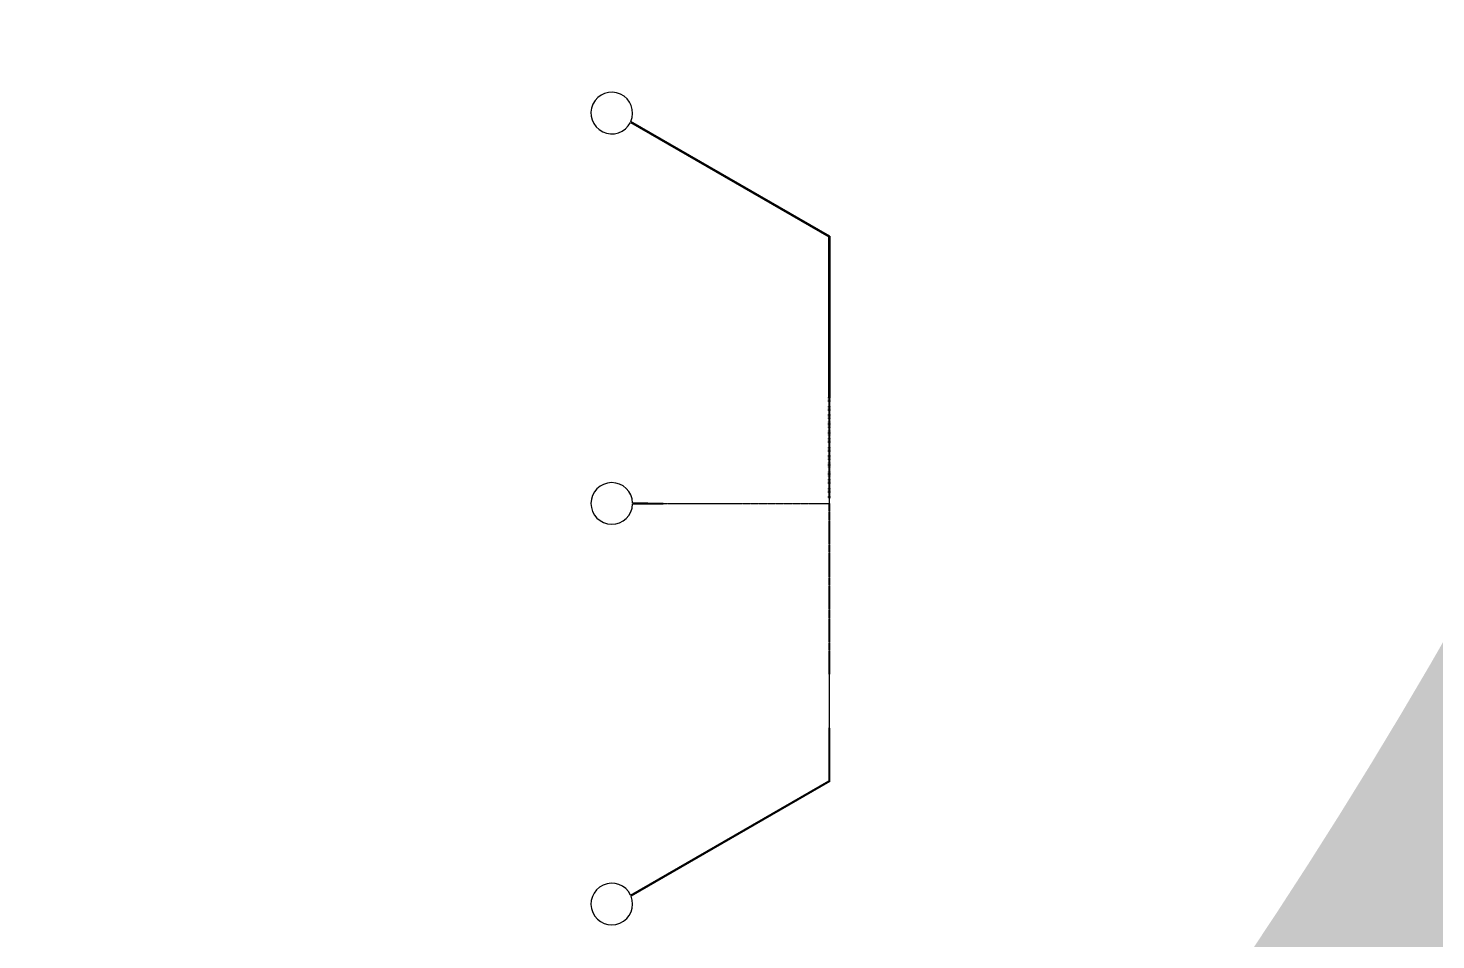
# Model space of a CAD drawing. Header units: inches. Extents: x 0 to 114300, y 0 to 114300.
# Drawn here: x 87943 to 101122, y 29040 to 37580 of the extents above; entities that cross this region are included whole.
import ezdxf

# ---------------------------------------------------------------- set-up
doc = ezdxf.new("R2010")
doc.units = ezdxf.units.IN
doc.header["$MEASUREMENT"] = 0

# ---------------------------------------------------------------- blocks, each defined once
blk = doc.blocks.new('*U2')
for points in [[(-4, -1), (-8, -1), (-8, 1), (-4, 1)], [(4, -1), (8, -1), (8, 1), (4, 1)]]:
    blk.add_lwpolyline(points, close=True)
blk = doc.blocks.new('*U3')
at = {"color": 0, "linetype": 'ByBlock', "lineweight": -2, "transparency": 16777216}
for p in [(0, 936), (0, 924), (0, 912), (0, 900), (0, 888), (0, 876), (0, 864), (0, 852), (0, 840), (0, 828), (0, 816), (0, 804), (0, 792), (0, 780), (0, 768), (0, 756), (0, 744), (0, 732), (0, 720), (0, 708), (0, 696), (0, 684), (0, 672), (0, 660), (0, 648), (0, 636), (0, 624), (0, 612), (0, 600), (0, 588), (0, 576), (0, 564), (0, 552), (0, 540), (0, 528), (0, 516), (0, 504), (0, 492), (0, 480), (0, 468), (0, 456), (0, 444), (0, 432), (0, 420), (0, 408), (0, 396), (0, 384), (0, 372), (0, 360), (0, 348), (0, 336), (0, 324), (0, 312), (0, 300), (0, 288), (0, 276), (0, 264), (0, 252), (0, 240), (0, 228), (0, 216), (0, 204), (0, 192), (0, 180), (0, 168), (0, 156), (0, 144), (0, 132), (0, 0), (0, 120), (0, 108), (0, 96), (0, 84), (0, 72), (0, 60), (0, 48), (0, 36), (0, 24), (0, 12)]:
    blk.add_blockref('*U2', p, dxfattribs=at)

msp = doc.modelspace()

# ---------------------------------------------------------------- hatches: boundary and pattern name
h = msp.add_hatch()
h.set_pattern_fill('ANSI31', color=256, scale=100)
h.set_pattern_definition([(45, (-3636.992, -6350), (-8.8388348, 8.8388348), [])])
h.paths.add_polyline_path([(114300, 0), (0, 0), (0, 114300), (114300, 114300)])
edge = h.paths.add_edge_path(flags=16)
edge.add_arc((57150, 57150), 50800, 288.3584, 529.7953, ccw=False)
edge.add_line((73150, 8935), (41150, 8935))
edge.add_arc((57150, 57150), 50800, 190.2047, 251.6416, ccw=False)
edge.add_arc((57150, 57150), 50800, 169.7953, 190.2047, ccw=False)

# ---------------------------------------------------------------- linework, layer by layer
for p, q in [((95438, 34125), (95438, 35625)), ((95448, 35631), (95448, 34125)), ((95438, 34125), (95442, 34125)), ((95442, 34125), (95442, 34122)), ((95442, 34122), (95445, 34122)), ((95445, 34122), (95445, 34125)), ((95448, 34125), (95445, 34125)), ((93888, 33129), (93602, 33133)), ((93602, 33123), (93888, 33126)), ((93888, 33129), (93891, 33129)), ((93891, 33126), (93888, 33126)), ((93891, 33129), (93891, 33126)), ((95442, 31530), (95438, 30530)), ((95442, 31533), (95445, 31533)), ((95442, 31530), (95442, 31533)), ((95445, 31533), (95445, 31530)), ((95448, 30524), (95445, 31530)), ((93583, 29459), (95438, 30530)), ((95448, 30524), (93587, 29450))]:
    msp.add_line(p, q)
for points in [[(93581, 36698), (95438, 35625)], [(95448, 35631), (93585, 36707)]]:
    msp.add_lwpolyline(points)
for points in [[(95442, 34116), (95445, 34116), (95445, 34119), (95442, 34119)], [(95442, 34110), (95445, 34110), (95445, 34113), (95442, 34113)], [(95442, 34104), (95445, 34104), (95445, 34107), (95442, 34107)], [(95442, 34098), (95445, 34098), (95445, 34101), (95442, 34101)], [(95442, 34092), (95445, 34092), (95445, 34095), (95442, 34095)], [(95442, 34086), (95445, 34086), (95445, 34089), (95442, 34089)], [(95442, 34080), (95445, 34080), (95445, 34083), (95442, 34083)], [(95442, 34074), (95445, 34074), (95445, 34077), (95442, 34077)], [(95442, 34068), (95445, 34068), (95445, 34071), (95442, 34071)], [(95442, 34062), (95445, 34062), (95445, 34065), (95442, 34065)], [(95442, 34056), (95445, 34056), (95445, 34059), (95442, 34059)], [(95442, 34050), (95445, 34050), (95445, 34053), (95442, 34053)], [(95442, 34044), (95445, 34044), (95445, 34047), (95442, 34047)], [(95442, 34038), (95445, 34038), (95445, 34041), (95442, 34041)], [(95442, 34032), (95445, 34032), (95445, 34035), (95442, 34035)], [(95442, 34026), (95445, 34026), (95445, 34029), (95442, 34029)], [(95442, 34020), (95445, 34020), (95445, 34023), (95442, 34023)], [(95442, 34014), (95445, 34014), (95445, 34017), (95442, 34017)], [(95442, 34008), (95445, 34008), (95445, 34011), (95442, 34011)], [(95442, 34002), (95445, 34002), (95445, 34005), (95442, 34005)], [(95442, 33996), (95445, 33996), (95445, 33999), (95442, 33999)], [(95442, 33990), (95445, 33990), (95445, 33993), (95442, 33993)], [(95442, 33984), (95445, 33984), (95445, 33987), (95442, 33987)], [(95442, 33978), (95445, 33978), (95445, 33981), (95442, 33981)], [(95442, 33972), (95445, 33972), (95445, 33975), (95442, 33975)], [(95442, 33966), (95445, 33966), (95445, 33969), (95442, 33969)], [(95442, 33960), (95445, 33960), (95445, 33963), (95442, 33963)], [(95442, 33954), (95445, 33954), (95445, 33957), (95442, 33957)], [(95442, 33948), (95445, 33948), (95445, 33951), (95442, 33951)], [(95442, 33942), (95445, 33942), (95445, 33945), (95442, 33945)], [(95442, 33936), (95445, 33936), (95445, 33939), (95442, 33939)], [(95442, 33930), (95445, 33930), (95445, 33933), (95442, 33933)], [(95442, 33924), (95445, 33924), (95445, 33927), (95442, 33927)], [(95442, 33918), (95445, 33918), (95445, 33921), (95442, 33921)], [(95442, 33912), (95445, 33912), (95445, 33915), (95442, 33915)], [(95442, 33906), (95445, 33906), (95445, 33909), (95442, 33909)], [(95442, 33900), (95445, 33900), (95445, 33903), (95442, 33903)], [(95442, 33894), (95445, 33894), (95445, 33897), (95442, 33897)], [(95442, 33888), (95445, 33888), (95445, 33891), (95442, 33891)], [(95442, 33882), (95445, 33882), (95445, 33885), (95442, 33885)], [(95442, 33876), (95445, 33876), (95445, 33879), (95442, 33879)], [(95442, 33870), (95445, 33870), (95445, 33873), (95442, 33873)], [(95442, 33864), (95445, 33864), (95445, 33867), (95442, 33867)], [(95442, 33858), (95445, 33858), (95445, 33861), (95442, 33861)], [(95442, 33852), (95445, 33852), (95445, 33855), (95442, 33855)], [(95442, 33846), (95445, 33846), (95445, 33849), (95442, 33849)], [(95442, 33840), (95445, 33840), (95445, 33843), (95442, 33843)], [(95442, 33834), (95445, 33834), (95445, 33837), (95442, 33837)], [(95442, 33828), (95445, 33828), (95445, 33831), (95442, 33831)], [(95442, 33822), (95445, 33822), (95445, 33825), (95442, 33825)], [(95442, 33816), (95445, 33816), (95445, 33819), (95442, 33819)], [(95442, 33810), (95445, 33810), (95445, 33813), (95442, 33813)], [(95442, 33804), (95445, 33804), (95445, 33807), (95442, 33807)], [(95442, 33798), (95445, 33798), (95445, 33801), (95442, 33801)], [(95442, 33792), (95445, 33792), (95445, 33795), (95442, 33795)], [(95442, 33786), (95445, 33786), (95445, 33789), (95442, 33789)], [(95442, 33780), (95445, 33780), (95445, 33783), (95442, 33783)], [(95442, 33774), (95445, 33774), (95445, 33777), (95442, 33777)], [(95442, 33768), (95445, 33768), (95445, 33771), (95442, 33771)], [(95442, 33762), (95445, 33762), (95445, 33765), (95442, 33765)], [(95442, 33756), (95445, 33756), (95445, 33759), (95442, 33759)], [(95442, 33750), (95445, 33750), (95445, 33753), (95442, 33753)], [(95442, 33744), (95445, 33744), (95445, 33747), (95442, 33747)], [(95442, 33738), (95445, 33738), (95445, 33741), (95442, 33741)], [(95442, 33732), (95445, 33732), (95445, 33735), (95442, 33735)], [(95442, 33726), (95445, 33726), (95445, 33729), (95442, 33729)], [(95442, 33720), (95445, 33720), (95445, 33723), (95442, 33723)], [(95442, 33714), (95445, 33714), (95445, 33717), (95442, 33717)], [(95442, 33708), (95445, 33708), (95445, 33711), (95442, 33711)], [(95442, 33702), (95445, 33702), (95445, 33705), (95442, 33705)], [(95442, 33696), (95445, 33696), (95445, 33699), (95442, 33699)], [(95442, 33690), (95445, 33690), (95445, 33693), (95442, 33693)], [(95442, 33684), (95445, 33684), (95445, 33687), (95442, 33687)], [(95442, 33678), (95445, 33678), (95445, 33681), (95442, 33681)], [(95442, 33672), (95445, 33672), (95445, 33675), (95442, 33675)], [(95442, 33666), (95445, 33666), (95445, 33669), (95442, 33669)], [(95442, 33660), (95445, 33660), (95445, 33663), (95442, 33663)], [(95442, 33654), (95445, 33654), (95445, 33657), (95442, 33657)], [(95442, 33648), (95445, 33648), (95445, 33651), (95442, 33651)], [(95442, 33642), (95445, 33642), (95445, 33645), (95442, 33645)], [(95442, 33636), (95445, 33636), (95445, 33639), (95442, 33639)], [(95442, 33630), (95445, 33630), (95445, 33633), (95442, 33633)], [(95442, 33624), (95445, 33624), (95445, 33627), (95442, 33627)], [(95442, 33618), (95445, 33618), (95445, 33621), (95442, 33621)], [(95442, 33612), (95445, 33612), (95445, 33615), (95442, 33615)], [(95442, 33606), (95445, 33606), (95445, 33609), (95442, 33609)], [(95442, 33600), (95445, 33600), (95445, 33603), (95442, 33603)], [(95442, 33594), (95445, 33594), (95445, 33597), (95442, 33597)], [(95442, 33588), (95445, 33588), (95445, 33591), (95442, 33591)], [(95442, 33582), (95445, 33582), (95445, 33585), (95442, 33585)], [(95442, 33576), (95445, 33576), (95445, 33579), (95442, 33579)], [(95442, 33570), (95445, 33570), (95445, 33573), (95442, 33573)], [(95442, 33564), (95445, 33564), (95445, 33567), (95442, 33567)], [(95442, 33558), (95445, 33558), (95445, 33561), (95442, 33561)], [(95442, 33552), (95445, 33552), (95445, 33555), (95442, 33555)], [(95442, 33546), (95445, 33546), (95445, 33549), (95442, 33549)], [(95442, 33540), (95445, 33540), (95445, 33543), (95442, 33543)], [(95442, 33534), (95445, 33534), (95445, 33537), (95442, 33537)], [(95442, 33528), (95445, 33528), (95445, 33531), (95442, 33531)], [(95442, 33522), (95445, 33522), (95445, 33525), (95442, 33525)], [(95442, 33516), (95445, 33516), (95445, 33519), (95442, 33519)], [(95442, 33510), (95445, 33510), (95445, 33513), (95442, 33513)], [(95442, 33504), (95445, 33504), (95445, 33507), (95442, 33507)], [(95442, 33498), (95445, 33498), (95445, 33501), (95442, 33501)], [(95442, 33492), (95445, 33492), (95445, 33495), (95442, 33495)], [(95442, 33486), (95445, 33486), (95445, 33489), (95442, 33489)], [(95442, 33480), (95445, 33480), (95445, 33483), (95442, 33483)], [(95442, 33474), (95445, 33474), (95445, 33477), (95442, 33477)], [(95442, 33468), (95445, 33468), (95445, 33471), (95442, 33471)], [(95442, 33462), (95445, 33462), (95445, 33465), (95442, 33465)], [(95442, 33456), (95445, 33456), (95445, 33459), (95442, 33459)], [(95442, 33450), (95445, 33450), (95445, 33453), (95442, 33453)], [(95442, 33444), (95445, 33444), (95445, 33447), (95442, 33447)], [(95442, 33438), (95445, 33438), (95445, 33441), (95442, 33441)], [(95442, 33432), (95445, 33432), (95445, 33435), (95442, 33435)], [(95442, 33426), (95445, 33426), (95445, 33429), (95442, 33429)], [(95442, 33420), (95445, 33420), (95445, 33423), (95442, 33423)], [(95442, 33414), (95445, 33414), (95445, 33417), (95442, 33417)], [(95442, 33408), (95445, 33408), (95445, 33411), (95442, 33411)], [(95442, 33402), (95445, 33402), (95445, 33405), (95442, 33405)], [(95442, 33396), (95445, 33396), (95445, 33399), (95442, 33399)], [(95442, 33390), (95445, 33390), (95445, 33393), (95442, 33393)], [(95442, 33384), (95445, 33384), (95445, 33387), (95442, 33387)], [(95442, 33378), (95445, 33378), (95445, 33381), (95442, 33381)], [(95442, 33372), (95445, 33372), (95445, 33375), (95442, 33375)], [(95442, 33366), (95445, 33366), (95445, 33369), (95442, 33369)], [(95442, 33360), (95445, 33360), (95445, 33363), (95442, 33363)], [(95442, 33354), (95445, 33354), (95445, 33357), (95442, 33357)], [(95442, 33348), (95445, 33348), (95445, 33351), (95442, 33351)], [(95442, 33342), (95445, 33342), (95445, 33345), (95442, 33345)], [(95442, 33336), (95445, 33336), (95445, 33339), (95442, 33339)], [(95442, 33330), (95445, 33330), (95445, 33333), (95442, 33333)], [(95442, 33324), (95445, 33324), (95445, 33327), (95442, 33327)], [(95442, 33318), (95445, 33318), (95445, 33321), (95442, 33321)], [(95442, 33312), (95445, 33312), (95445, 33315), (95442, 33315)], [(95442, 33306), (95445, 33306), (95445, 33309), (95442, 33309)], [(95442, 33300), (95445, 33300), (95445, 33303), (95442, 33303)], [(95442, 33294), (95445, 33294), (95445, 33297), (95442, 33297)], [(95442, 33288), (95445, 33288), (95445, 33291), (95442, 33291)], [(95442, 33282), (95445, 33282), (95445, 33285), (95442, 33285)], [(95442, 33276), (95445, 33276), (95445, 33279), (95442, 33279)], [(95442, 33270), (95445, 33270), (95445, 33273), (95442, 33273)], [(95442, 33264), (95445, 33264), (95445, 33267), (95442, 33267)], [(95442, 33258), (95445, 33258), (95445, 33261), (95442, 33261)], [(95442, 33252), (95445, 33252), (95445, 33255), (95442, 33255)], [(95442, 33246), (95445, 33246), (95445, 33249), (95442, 33249)], [(95442, 33240), (95445, 33240), (95445, 33243), (95442, 33243)], [(95442, 33234), (95445, 33234), (95445, 33237), (95442, 33237)], [(95442, 33228), (95445, 33228), (95445, 33231), (95442, 33231)], [(95442, 33222), (95445, 33222), (95445, 33225), (95442, 33225)], [(95442, 33216), (95445, 33216), (95445, 33219), (95442, 33219)], [(95442, 33210), (95445, 33210), (95445, 33213), (95442, 33213)], [(93897, 33129), (93897, 33126), (93894, 33126), (93894, 33129)], [(93903, 33129), (93903, 33126), (93900, 33126), (93900, 33129)], [(93909, 33129), (93909, 33126), (93906, 33126), (93906, 33129)], [(93915, 33129), (93915, 33126), (93912, 33126), (93912, 33129)], [(93921, 33129), (93921, 33126), (93918, 33126), (93918, 33129)], [(93927, 33129), (93927, 33126), (93924, 33126), (93924, 33129)], [(93933, 33129), (93933, 33126), (93930, 33126), (93930, 33129)], [(93939, 33129), (93939, 33126), (93936, 33126), (93936, 33129)], [(93945, 33129), (93945, 33126), (93942, 33126), (93942, 33129)], [(93951, 33129), (93951, 33126), (93948, 33126), (93948, 33129)], [(93957, 33129), (93957, 33126), (93954, 33126), (93954, 33129)], [(93963, 33129), (93963, 33126), (93960, 33126), (93960, 33129)], [(93969, 33129), (93969, 33126), (93966, 33126), (93966, 33129)], [(93975, 33129), (93975, 33126), (93972, 33126), (93972, 33129)], [(93981, 33129), (93981, 33126), (93978, 33126), (93978, 33129)], [(93987, 33129), (93987, 33126), (93984, 33126), (93984, 33129)], [(93993, 33129), (93993, 33126), (93990, 33126), (93990, 33129)], [(93999, 33129), (93999, 33126), (93996, 33126), (93996, 33129)], [(94005, 33129), (94005, 33126), (94002, 33126), (94002, 33129)], [(94011, 33129), (94011, 33126), (94008, 33126), (94008, 33129)], [(94017, 33129), (94017, 33126), (94014, 33126), (94014, 33129)], [(94023, 33129), (94023, 33126), (94020, 33126), (94020, 33129)], [(94029, 33129), (94029, 33126), (94026, 33126), (94026, 33129)], [(94035, 33129), (94035, 33126), (94032, 33126), (94032, 33129)], [(94041, 33129), (94041, 33126), (94038, 33126), (94038, 33129)], [(94047, 33129), (94047, 33126), (94044, 33126), (94044, 33129)], [(94053, 33129), (94053, 33126), (94050, 33126), (94050, 33129)], [(94059, 33129), (94059, 33126), (94056, 33126), (94056, 33129)], [(94065, 33129), (94065, 33126), (94062, 33126), (94062, 33129)], [(94071, 33129), (94071, 33126), (94068, 33126), (94068, 33129)], [(94077, 33129), (94077, 33126), (94074, 33126), (94074, 33129)], [(94083, 33129), (94083, 33126), (94080, 33126), (94080, 33129)], [(94089, 33129), (94089, 33126), (94086, 33126), (94086, 33129)], [(94095, 33129), (94095, 33126), (94092, 33126), (94092, 33129)], [(94101, 33129), (94101, 33126), (94098, 33126), (94098, 33129)], [(94107, 33129), (94107, 33126), (94104, 33126), (94104, 33129)], [(94113, 33129), (94113, 33126), (94110, 33126), (94110, 33129)], [(94119, 33129), (94119, 33126), (94116, 33126), (94116, 33129)], [(94125, 33129), (94125, 33126), (94122, 33126), (94122, 33129)], [(94131, 33129), (94131, 33126), (94128, 33126), (94128, 33129)], [(94137, 33129), (94137, 33126), (94134, 33126), (94134, 33129)], [(94143, 33129), (94143, 33126), (94140, 33126), (94140, 33129)], [(94149, 33129), (94149, 33126), (94146, 33126), (94146, 33129)], [(94155, 33129), (94155, 33126), (94152, 33126), (94152, 33129)], [(94161, 33129), (94161, 33126), (94158, 33126), (94158, 33129)], [(94167, 33129), (94167, 33126), (94164, 33126), (94164, 33129)], [(94173, 33129), (94173, 33126), (94170, 33126), (94170, 33129)], [(94179, 33129), (94179, 33126), (94176, 33126), (94176, 33129)], [(94185, 33129), (94185, 33126), (94182, 33126), (94182, 33129)], [(94191, 33129), (94191, 33126), (94188, 33126), (94188, 33129)], [(94197, 33129), (94197, 33126), (94194, 33126), (94194, 33129)], [(94203, 33129), (94203, 33126), (94200, 33126), (94200, 33129)], [(94209, 33129), (94209, 33126), (94206, 33126), (94206, 33129)], [(94215, 33129), (94215, 33126), (94212, 33126), (94212, 33129)], [(94221, 33129), (94221, 33126), (94218, 33126), (94218, 33129)], [(94227, 33129), (94227, 33126), (94224, 33126), (94224, 33129)], [(94233, 33129), (94233, 33126), (94230, 33126), (94230, 33129)], [(94239, 33129), (94239, 33126), (94236, 33126), (94236, 33129)], [(94245, 33129), (94245, 33126), (94242, 33126), (94242, 33129)], [(94251, 33129), (94251, 33126), (94248, 33126), (94248, 33129)], [(94257, 33129), (94257, 33126), (94254, 33126), (94254, 33129)], [(94263, 33129), (94263, 33126), (94260, 33126), (94260, 33129)], [(94269, 33129), (94269, 33126), (94266, 33126), (94266, 33129)], [(94275, 33129), (94275, 33126), (94272, 33126), (94272, 33129)], [(94281, 33129), (94281, 33126), (94278, 33126), (94278, 33129)], [(94287, 33129), (94287, 33126), (94284, 33126), (94284, 33129)], [(94293, 33129), (94293, 33126), (94290, 33126), (94290, 33129)], [(94299, 33129), (94299, 33126), (94296, 33126), (94296, 33129)], [(94305, 33129), (94305, 33126), (94302, 33126), (94302, 33129)], [(94311, 33129), (94311, 33126), (94308, 33126), (94308, 33129)], [(94317, 33129), (94317, 33126), (94314, 33126), (94314, 33129)], [(94323, 33129), (94323, 33126), (94320, 33126), (94320, 33129)], [(94329, 33129), (94329, 33126), (94326, 33126), (94326, 33129)], [(94335, 33129), (94335, 33126), (94332, 33126), (94332, 33129)], [(94341, 33129), (94341, 33126), (94338, 33126), (94338, 33129)], [(94347, 33129), (94347, 33126), (94344, 33126), (94344, 33129)], [(94353, 33129), (94353, 33126), (94350, 33126), (94350, 33129)], [(94359, 33129), (94359, 33126), (94356, 33126), (94356, 33129)], [(94365, 33129), (94365, 33126), (94362, 33126), (94362, 33129)], [(94371, 33129), (94371, 33126), (94368, 33126), (94368, 33129)], [(94377, 33129), (94377, 33126), (94374, 33126), (94374, 33129)], [(94383, 33129), (94383, 33126), (94380, 33126), (94380, 33129)], [(94389, 33129), (94389, 33126), (94386, 33126), (94386, 33129)], [(94395, 33129), (94395, 33126), (94392, 33126), (94392, 33129)], [(94401, 33129), (94401, 33126), (94398, 33126), (94398, 33129)], [(94407, 33129), (94407, 33126), (94404, 33126), (94404, 33129)], [(94413, 33129), (94413, 33126), (94410, 33126), (94410, 33129)], [(94419, 33129), (94419, 33126), (94416, 33126), (94416, 33129)], [(94425, 33129), (94425, 33126), (94422, 33126), (94422, 33129)], [(94431, 33129), (94431, 33126), (94428, 33126), (94428, 33129)], [(94437, 33129), (94437, 33126), (94434, 33126), (94434, 33129)], [(94443, 33129), (94443, 33126), (94440, 33126), (94440, 33129)], [(94449, 33129), (94449, 33126), (94446, 33126), (94446, 33129)], [(94455, 33129), (94455, 33126), (94452, 33126), (94452, 33129)], [(94461, 33129), (94461, 33126), (94458, 33126), (94458, 33129)], [(94467, 33129), (94467, 33126), (94464, 33126), (94464, 33129)], [(94473, 33129), (94473, 33126), (94470, 33126), (94470, 33129)], [(94479, 33129), (94479, 33126), (94476, 33126), (94476, 33129)], [(94485, 33129), (94485, 33126), (94482, 33126), (94482, 33129)], [(94491, 33129), (94491, 33126), (94488, 33126), (94488, 33129)], [(94497, 33129), (94497, 33126), (94494, 33126), (94494, 33129)], [(94503, 33129), (94503, 33126), (94500, 33126), (94500, 33129)], [(94509, 33129), (94509, 33126), (94506, 33126), (94506, 33129)], [(94515, 33129), (94515, 33126), (94512, 33126), (94512, 33129)], [(94521, 33129), (94521, 33126), (94518, 33126), (94518, 33129)], [(94527, 33129), (94527, 33126), (94524, 33126), (94524, 33129)], [(94533, 33129), (94533, 33126), (94530, 33126), (94530, 33129)], [(94539, 33129), (94539, 33126), (94536, 33126), (94536, 33129)], [(94545, 33129), (94545, 33126), (94542, 33126), (94542, 33129)], [(94551, 33129), (94551, 33126), (94548, 33126), (94548, 33129)], [(94557, 33129), (94557, 33126), (94554, 33126), (94554, 33129)], [(94563, 33129), (94563, 33126), (94560, 33126), (94560, 33129)], [(94569, 33129), (94569, 33126), (94566, 33126), (94566, 33129)], [(94575, 33129), (94575, 33126), (94572, 33126), (94572, 33129)], [(94581, 33129), (94581, 33126), (94578, 33126), (94578, 33129)], [(94587, 33129), (94587, 33126), (94584, 33126), (94584, 33129)], [(94593, 33129), (94593, 33126), (94590, 33126), (94590, 33129)], [(94599, 33129), (94599, 33126), (94596, 33126), (94596, 33129)], [(94605, 33129), (94605, 33126), (94602, 33126), (94602, 33129)], [(94611, 33129), (94611, 33126), (94608, 33126), (94608, 33129)], [(94617, 33129), (94617, 33126), (94614, 33126), (94614, 33129)], [(94623, 33129), (94623, 33126), (94620, 33126), (94620, 33129)], [(94629, 33129), (94629, 33126), (94626, 33126), (94626, 33129)], [(94635, 33129), (94635, 33126), (94632, 33126), (94632, 33129)], [(94641, 33129), (94641, 33126), (94638, 33126), (94638, 33129)], [(94647, 33129), (94647, 33126), (94644, 33126), (94644, 33129)], [(94653, 33129), (94653, 33126), (94650, 33126), (94650, 33129)], [(94659, 33129), (94659, 33126), (94656, 33126), (94656, 33129)], [(94665, 33129), (94665, 33126), (94662, 33126), (94662, 33129)], [(94671, 33129), (94671, 33126), (94668, 33126), (94668, 33129)], [(94677, 33129), (94677, 33126), (94674, 33126), (94674, 33129)], [(94683, 33129), (94683, 33126), (94680, 33126), (94680, 33129)], [(94689, 33129), (94689, 33126), (94686, 33126), (94686, 33129)], [(94695, 33129), (94695, 33126), (94692, 33126), (94692, 33129)], [(94701, 33129), (94701, 33126), (94698, 33126), (94698, 33129)], [(94707, 33129), (94707, 33126), (94704, 33126), (94704, 33129)], [(94713, 33129), (94713, 33126), (94710, 33126), (94710, 33129)], [(94719, 33129), (94719, 33126), (94716, 33126), (94716, 33129)], [(94725, 33129), (94725, 33126), (94722, 33126), (94722, 33129)], [(94731, 33129), (94731, 33126), (94728, 33126), (94728, 33129)], [(94737, 33129), (94737, 33126), (94734, 33126), (94734, 33129)], [(94743, 33129), (94743, 33126), (94740, 33126), (94740, 33129)], [(94749, 33129), (94749, 33126), (94746, 33126), (94746, 33129)], [(94755, 33129), (94755, 33126), (94752, 33126), (94752, 33129)], [(94761, 33129), (94761, 33126), (94758, 33126), (94758, 33129)], [(94767, 33129), (94767, 33126), (94764, 33126), (94764, 33129)], [(94773, 33129), (94773, 33126), (94770, 33126), (94770, 33129)], [(94779, 33129), (94779, 33126), (94776, 33126), (94776, 33129)], [(94785, 33129), (94785, 33126), (94782, 33126), (94782, 33129)], [(94791, 33129), (94791, 33126), (94788, 33126), (94788, 33129)], [(94797, 33129), (94797, 33126), (94794, 33126), (94794, 33129)], [(94803, 33129), (94803, 33126), (94800, 33126), (94800, 33129)], [(94809, 33129), (94809, 33126), (94806, 33126), (94806, 33129)], [(94815, 33129), (94815, 33126), (94812, 33126), (94812, 33129)], [(94821, 33129), (94821, 33126), (94818, 33126), (94818, 33129)], [(94827, 33129), (94827, 33126), (94824, 33126), (94824, 33129)], [(94833, 33129), (94833, 33126), (94830, 33126), (94830, 33129)], [(94839, 33129), (94839, 33126), (94836, 33126), (94836, 33129)], [(94845, 33129), (94845, 33126), (94842, 33126), (94842, 33129)], [(94851, 33129), (94851, 33126), (94848, 33126), (94848, 33129)], [(94857, 33129), (94857, 33126), (94854, 33126), (94854, 33129)], [(94863, 33129), (94863, 33126), (94860, 33126), (94860, 33129)], [(94869, 33129), (94869, 33126), (94866, 33126), (94866, 33129)], [(94875, 33129), (94875, 33126), (94872, 33126), (94872, 33129)], [(94881, 33129), (94881, 33126), (94878, 33126), (94878, 33129)], [(94887, 33129), (94887, 33126), (94884, 33126), (94884, 33129)], [(94893, 33129), (94893, 33126), (94890, 33126), (94890, 33129)], [(94899, 33129), (94899, 33126), (94896, 33126), (94896, 33129)], [(94905, 33129), (94905, 33126), (94902, 33126), (94902, 33129)], [(94911, 33129), (94911, 33126), (94908, 33126), (94908, 33129)], [(94917, 33129), (94917, 33126), (94914, 33126), (94914, 33129)], [(94923, 33129), (94923, 33126), (94920, 33126), (94920, 33129)], [(94929, 33129), (94929, 33126), (94926, 33126), (94926, 33129)], [(94935, 33129), (94935, 33126), (94932, 33126), (94932, 33129)], [(94941, 33129), (94941, 33126), (94938, 33126), (94938, 33129)], [(94947, 33129), (94947, 33126), (94944, 33126), (94944, 33129)], [(94953, 33129), (94953, 33126), (94950, 33126), (94950, 33129)], [(94959, 33129), (94959, 33126), (94956, 33126), (94956, 33129)], [(94965, 33129), (94965, 33126), (94962, 33126), (94962, 33129)], [(94971, 33129), (94971, 33126), (94968, 33126), (94968, 33129)], [(94977, 33129), (94977, 33126), (94974, 33126), (94974, 33129)], [(94983, 33129), (94983, 33126), (94980, 33126), (94980, 33129)], [(94989, 33129), (94989, 33126), (94986, 33126), (94986, 33129)], [(94995, 33129), (94995, 33126), (94992, 33126), (94992, 33129)], [(95001, 33129), (95001, 33126), (94998, 33126), (94998, 33129)], [(95007, 33129), (95007, 33126), (95004, 33126), (95004, 33129)], [(95013, 33129), (95013, 33126), (95010, 33126), (95010, 33129)], [(95019, 33129), (95019, 33126), (95016, 33126), (95016, 33129)], [(95025, 33129), (95025, 33126), (95022, 33126), (95022, 33129)], [(95031, 33129), (95031, 33126), (95028, 33126), (95028, 33129)], [(95037, 33129), (95037, 33126), (95034, 33126), (95034, 33129)], [(95043, 33129), (95043, 33126), (95040, 33126), (95040, 33129)], [(95049, 33129), (95049, 33126), (95046, 33126), (95046, 33129)], [(95055, 33129), (95055, 33126), (95052, 33126), (95052, 33129)], [(95061, 33129), (95061, 33126), (95058, 33126), (95058, 33129)], [(95067, 33129), (95067, 33126), (95064, 33126), (95064, 33129)], [(95073, 33129), (95073, 33126), (95070, 33126), (95070, 33129)], [(95079, 33129), (95079, 33126), (95076, 33126), (95076, 33129)], [(95085, 33129), (95085, 33126), (95082, 33126), (95082, 33129)], [(95091, 33129), (95091, 33126), (95088, 33126), (95088, 33129)], [(95097, 33129), (95097, 33126), (95094, 33126), (95094, 33129)], [(95103, 33129), (95103, 33126), (95100, 33126), (95100, 33129)], [(95109, 33129), (95109, 33126), (95106, 33126), (95106, 33129)], [(95115, 33129), (95115, 33126), (95112, 33126), (95112, 33129)], [(95121, 33129), (95121, 33126), (95118, 33126), (95118, 33129)], [(95127, 33129), (95127, 33126), (95124, 33126), (95124, 33129)], [(95133, 33129), (95133, 33126), (95130, 33126), (95130, 33129)], [(95139, 33129), (95139, 33126), (95136, 33126), (95136, 33129)], [(95145, 33129), (95145, 33126), (95142, 33126), (95142, 33129)], [(95151, 33129), (95151, 33126), (95148, 33126), (95148, 33129)], [(95157, 33129), (95157, 33126), (95154, 33126), (95154, 33129)], [(95163, 33129), (95163, 33126), (95160, 33126), (95160, 33129)], [(95169, 33129), (95169, 33126), (95166, 33126), (95166, 33129)], [(95175, 33129), (95175, 33126), (95172, 33126), (95172, 33129)], [(95181, 33129), (95181, 33126), (95178, 33126), (95178, 33129)], [(95187, 33129), (95187, 33126), (95184, 33126), (95184, 33129)], [(95193, 33129), (95193, 33126), (95190, 33126), (95190, 33129)], [(95199, 33129), (95199, 33126), (95196, 33126), (95196, 33129)], [(95205, 33129), (95205, 33126), (95202, 33126), (95202, 33129)], [(95211, 33129), (95211, 33126), (95208, 33126), (95208, 33129)], [(95217, 33129), (95217, 33126), (95214, 33126), (95214, 33129)], [(95223, 33129), (95223, 33126), (95220, 33126), (95220, 33129)], [(95229, 33129), (95229, 33126), (95226, 33126), (95226, 33129)], [(95235, 33129), (95235, 33126), (95232, 33126), (95232, 33129)], [(95241, 33129), (95241, 33126), (95238, 33126), (95238, 33129)], [(95247, 33129), (95247, 33126), (95244, 33126), (95244, 33129)], [(95253, 33129), (95253, 33126), (95250, 33126), (95250, 33129)], [(95259, 33129), (95259, 33126), (95256, 33126), (95256, 33129)], [(95265, 33129), (95265, 33126), (95262, 33126), (95262, 33129)], [(95271, 33129), (95271, 33126), (95268, 33126), (95268, 33129)], [(95277, 33129), (95277, 33126), (95274, 33126), (95274, 33129)], [(95283, 33129), (95283, 33126), (95280, 33126), (95280, 33129)], [(95289, 33129), (95289, 33126), (95286, 33126), (95286, 33129)], [(95295, 33129), (95295, 33126), (95292, 33126), (95292, 33129)], [(95301, 33129), (95301, 33126), (95298, 33126), (95298, 33129)], [(95307, 33129), (95307, 33126), (95304, 33126), (95304, 33129)], [(95313, 33129), (95313, 33126), (95310, 33126), (95310, 33129)], [(95319, 33129), (95319, 33126), (95316, 33126), (95316, 33129)], [(95325, 33129), (95325, 33126), (95322, 33126), (95322, 33129)], [(95331, 33129), (95331, 33126), (95328, 33126), (95328, 33129)], [(95337, 33129), (95337, 33126), (95334, 33126), (95334, 33129)], [(95343, 33129), (95343, 33126), (95340, 33126), (95340, 33129)], [(95349, 33129), (95349, 33126), (95346, 33126), (95346, 33129)], [(95355, 33129), (95355, 33126), (95352, 33126), (95352, 33129)], [(95361, 33129), (95361, 33126), (95358, 33126), (95358, 33129)], [(95367, 33129), (95367, 33126), (95364, 33126), (95364, 33129)], [(95373, 33129), (95373, 33126), (95370, 33126), (95370, 33129)], [(95379, 33129), (95379, 33126), (95376, 33126), (95376, 33129)], [(95385, 33129), (95385, 33126), (95382, 33126), (95382, 33129)], [(95391, 33129), (95391, 33126), (95388, 33126), (95388, 33129)], [(95397, 33129), (95397, 33126), (95394, 33126), (95394, 33129)], [(95403, 33129), (95403, 33126), (95400, 33126), (95400, 33129)], [(95409, 33129), (95409, 33126), (95406, 33126), (95406, 33129)], [(95415, 33129), (95415, 33126), (95412, 33126), (95412, 33129)], [(95421, 33129), (95421, 33126), (95418, 33126), (95418, 33129)], [(95427, 33129), (95427, 33126), (95424, 33126), (95424, 33129)], [(95433, 33129), (95433, 33126), (95430, 33126), (95430, 33129)], [(95439, 33129), (95439, 33126), (95436, 33126), (95436, 33129)], [(95442, 33204), (95445, 33204), (95445, 33207), (95442, 33207)], [(95442, 33198), (95445, 33198), (95445, 33201), (95442, 33201)], [(95442, 33192), (95445, 33192), (95445, 33195), (95442, 33195)], [(95442, 33186), (95445, 33186), (95445, 33189), (95442, 33189)], [(95442, 33180), (95445, 33180), (95445, 33183), (95442, 33183)], [(95442, 33174), (95445, 33174), (95445, 33177), (95442, 33177)], [(95442, 33168), (95445, 33168), (95445, 33171), (95442, 33171)], [(95442, 33162), (95445, 33162), (95445, 33165), (95442, 33165)], [(95442, 33156), (95445, 33156), (95445, 33159), (95442, 33159)], [(95442, 33150), (95445, 33150), (95445, 33153), (95442, 33153)], [(95442, 33144), (95445, 33144), (95445, 33147), (95442, 33147)], [(95442, 33138), (95445, 33138), (95445, 33141), (95442, 33141)], [(95442, 33132), (95445, 33132), (95445, 33135), (95442, 33135)], [(95442, 33129), (95445, 33129), (95445, 33126), (95442, 33126)], [(95442, 33123), (95445, 33123), (95445, 33120), (95442, 33120)], [(95442, 33117), (95445, 33117), (95445, 33114), (95442, 33114)], [(95442, 33111), (95445, 33111), (95445, 33108), (95442, 33108)], [(95442, 33105), (95445, 33105), (95445, 33102), (95442, 33102)], [(95442, 33099), (95445, 33099), (95445, 33096), (95442, 33096)], [(95442, 33093), (95445, 33093), (95445, 33090), (95442, 33090)], [(95442, 33087), (95445, 33087), (95445, 33084), (95442, 33084)], [(95442, 33081), (95445, 33081), (95445, 33078), (95442, 33078)], [(95442, 33075), (95445, 33075), (95445, 33072), (95442, 33072)], [(95442, 33069), (95445, 33069), (95445, 33066), (95442, 33066)], [(95442, 33063), (95445, 33063), (95445, 33060), (95442, 33060)], [(95442, 33057), (95445, 33057), (95445, 33054), (95442, 33054)], [(95442, 33051), (95445, 33051), (95445, 33048), (95442, 33048)], [(95442, 33045), (95445, 33045), (95445, 33042), (95442, 33042)], [(95442, 33039), (95445, 33039), (95445, 33036), (95442, 33036)], [(95442, 33033), (95445, 33033), (95445, 33030), (95442, 33030)], [(95442, 33027), (95445, 33027), (95445, 33024), (95442, 33024)], [(95442, 33021), (95445, 33021), (95445, 33018), (95442, 33018)], [(95442, 33015), (95445, 33015), (95445, 33012), (95442, 33012)], [(95442, 33009), (95445, 33009), (95445, 33006), (95442, 33006)], [(95442, 33003), (95445, 33003), (95445, 33000), (95442, 33000)], [(95442, 32997), (95445, 32997), (95445, 32994), (95442, 32994)], [(95442, 32991), (95445, 32991), (95445, 32988), (95442, 32988)], [(95442, 32985), (95445, 32985), (95445, 32982), (95442, 32982)], [(95442, 32979), (95445, 32979), (95445, 32976), (95442, 32976)], [(95442, 32973), (95445, 32973), (95445, 32970), (95442, 32970)], [(95442, 32967), (95445, 32967), (95445, 32964), (95442, 32964)], [(95442, 32961), (95445, 32961), (95445, 32958), (95442, 32958)], [(95442, 32955), (95445, 32955), (95445, 32952), (95442, 32952)], [(95442, 32949), (95445, 32949), (95445, 32946), (95442, 32946)], [(95442, 32943), (95445, 32943), (95445, 32940), (95442, 32940)], [(95442, 32937), (95445, 32937), (95445, 32934), (95442, 32934)], [(95442, 32931), (95445, 32931), (95445, 32928), (95442, 32928)], [(95442, 32925), (95445, 32925), (95445, 32922), (95442, 32922)], [(95442, 32919), (95445, 32919), (95445, 32916), (95442, 32916)], [(95442, 32913), (95445, 32913), (95445, 32910), (95442, 32910)], [(95442, 32907), (95445, 32907), (95445, 32904), (95442, 32904)], [(95442, 32901), (95445, 32901), (95445, 32898), (95442, 32898)], [(95442, 32895), (95445, 32895), (95445, 32892), (95442, 32892)], [(95442, 32889), (95445, 32889), (95445, 32886), (95442, 32886)], [(95442, 32883), (95445, 32883), (95445, 32880), (95442, 32880)], [(95442, 32877), (95445, 32877), (95445, 32874), (95442, 32874)], [(95442, 32871), (95445, 32871), (95445, 32868), (95442, 32868)], [(95442, 32865), (95445, 32865), (95445, 32862), (95442, 32862)], [(95442, 32859), (95445, 32859), (95445, 32856), (95442, 32856)], [(95442, 32853), (95445, 32853), (95445, 32850), (95442, 32850)], [(95442, 32847), (95445, 32847), (95445, 32844), (95442, 32844)], [(95442, 32841), (95445, 32841), (95445, 32838), (95442, 32838)], [(95442, 32835), (95445, 32835), (95445, 32832), (95442, 32832)], [(95442, 32829), (95445, 32829), (95445, 32826), (95442, 32826)], [(95442, 32823), (95445, 32823), (95445, 32820), (95442, 32820)], [(95442, 32817), (95445, 32817), (95445, 32814), (95442, 32814)], [(95442, 32811), (95445, 32811), (95445, 32808), (95442, 32808)], [(95442, 32805), (95445, 32805), (95445, 32802), (95442, 32802)], [(95442, 32799), (95445, 32799), (95445, 32796), (95442, 32796)], [(95442, 32793), (95445, 32793), (95445, 32790), (95442, 32790)], [(95442, 32787), (95445, 32787), (95445, 32784), (95442, 32784)], [(95442, 32781), (95445, 32781), (95445, 32778), (95442, 32778)], [(95442, 32775), (95445, 32775), (95445, 32772), (95442, 32772)], [(95442, 32769), (95445, 32769), (95445, 32766), (95442, 32766)], [(95442, 32763), (95445, 32763), (95445, 32760), (95442, 32760)], [(95442, 32757), (95445, 32757), (95445, 32754), (95442, 32754)], [(95442, 32751), (95445, 32751), (95445, 32748), (95442, 32748)], [(95442, 32745), (95445, 32745), (95445, 32742), (95442, 32742)], [(95442, 32739), (95445, 32739), (95445, 32736), (95442, 32736)], [(95442, 32733), (95445, 32733), (95445, 32730), (95442, 32730)], [(95442, 32727), (95445, 32727), (95445, 32724), (95442, 32724)], [(95442, 32721), (95445, 32721), (95445, 32718), (95442, 32718)], [(95442, 32715), (95445, 32715), (95445, 32712), (95442, 32712)], [(95442, 32709), (95445, 32709), (95445, 32706), (95442, 32706)], [(95442, 32703), (95445, 32703), (95445, 32700), (95442, 32700)], [(95442, 32697), (95445, 32697), (95445, 32694), (95442, 32694)], [(95442, 32691), (95445, 32691), (95445, 32688), (95442, 32688)], [(95442, 32685), (95445, 32685), (95445, 32682), (95442, 32682)], [(95442, 32679), (95445, 32679), (95445, 32676), (95442, 32676)], [(95442, 32673), (95445, 32673), (95445, 32670), (95442, 32670)], [(95442, 32667), (95445, 32667), (95445, 32664), (95442, 32664)], [(95442, 32661), (95445, 32661), (95445, 32658), (95442, 32658)], [(95442, 32655), (95445, 32655), (95445, 32652), (95442, 32652)], [(95442, 32649), (95445, 32649), (95445, 32646), (95442, 32646)], [(95442, 32643), (95445, 32643), (95445, 32640), (95442, 32640)], [(95442, 32637), (95445, 32637), (95445, 32634), (95442, 32634)], [(95442, 32631), (95445, 32631), (95445, 32628), (95442, 32628)], [(95442, 32625), (95445, 32625), (95445, 32622), (95442, 32622)], [(95442, 32619), (95445, 32619), (95445, 32616), (95442, 32616)], [(95442, 32613), (95445, 32613), (95445, 32610), (95442, 32610)], [(95442, 32607), (95445, 32607), (95445, 32604), (95442, 32604)], [(95442, 32601), (95445, 32601), (95445, 32598), (95442, 32598)], [(95442, 32595), (95445, 32595), (95445, 32592), (95442, 32592)], [(95442, 32589), (95445, 32589), (95445, 32586), (95442, 32586)], [(95442, 32583), (95445, 32583), (95445, 32580), (95442, 32580)], [(95442, 32577), (95445, 32577), (95445, 32574), (95442, 32574)], [(95442, 32571), (95445, 32571), (95445, 32568), (95442, 32568)], [(95442, 32565), (95445, 32565), (95445, 32562), (95442, 32562)], [(95442, 32559), (95445, 32559), (95445, 32556), (95442, 32556)], [(95442, 32553), (95445, 32553), (95445, 32550), (95442, 32550)], [(95442, 32547), (95445, 32547), (95445, 32544), (95442, 32544)], [(95442, 32541), (95445, 32541), (95445, 32538), (95442, 32538)], [(95442, 32535), (95445, 32535), (95445, 32532), (95442, 32532)], [(95442, 32529), (95445, 32529), (95445, 32526), (95442, 32526)], [(95442, 32523), (95445, 32523), (95445, 32520), (95442, 32520)], [(95442, 32517), (95445, 32517), (95445, 32514), (95442, 32514)], [(95442, 32511), (95445, 32511), (95445, 32508), (95442, 32508)], [(95442, 32505), (95445, 32505), (95445, 32502), (95442, 32502)], [(95442, 32499), (95445, 32499), (95445, 32496), (95442, 32496)], [(95442, 32493), (95445, 32493), (95445, 32490), (95442, 32490)], [(95442, 32487), (95445, 32487), (95445, 32484), (95442, 32484)], [(95442, 32481), (95445, 32481), (95445, 32478), (95442, 32478)], [(95442, 32475), (95445, 32475), (95445, 32472), (95442, 32472)], [(95442, 32469), (95445, 32469), (95445, 32466), (95442, 32466)], [(95442, 32463), (95445, 32463), (95445, 32460), (95442, 32460)], [(95442, 32457), (95445, 32457), (95445, 32454), (95442, 32454)], [(95442, 32451), (95445, 32451), (95445, 32448), (95442, 32448)], [(95442, 32445), (95445, 32445), (95445, 32442), (95442, 32442)], [(95442, 32439), (95445, 32439), (95445, 32436), (95442, 32436)], [(95442, 32433), (95445, 32433), (95445, 32430), (95442, 32430)], [(95442, 32427), (95445, 32427), (95445, 32424), (95442, 32424)], [(95442, 32421), (95445, 32421), (95445, 32418), (95442, 32418)], [(95442, 32415), (95445, 32415), (95445, 32412), (95442, 32412)], [(95442, 32409), (95445, 32409), (95445, 32406), (95442, 32406)], [(95442, 32403), (95445, 32403), (95445, 32400), (95442, 32400)], [(95442, 32397), (95445, 32397), (95445, 32394), (95442, 32394)], [(95442, 32391), (95445, 32391), (95445, 32388), (95442, 32388)], [(95442, 32385), (95445, 32385), (95445, 32382), (95442, 32382)], [(95442, 32379), (95445, 32379), (95445, 32376), (95442, 32376)], [(95442, 32373), (95445, 32373), (95445, 32370), (95442, 32370)], [(95442, 32367), (95445, 32367), (95445, 32364), (95442, 32364)], [(95442, 32361), (95445, 32361), (95445, 32358), (95442, 32358)], [(95442, 32355), (95445, 32355), (95445, 32352), (95442, 32352)], [(95442, 32349), (95445, 32349), (95445, 32346), (95442, 32346)], [(95442, 32343), (95445, 32343), (95445, 32340), (95442, 32340)], [(95442, 32337), (95445, 32337), (95445, 32334), (95442, 32334)], [(95442, 32331), (95445, 32331), (95445, 32328), (95442, 32328)], [(95442, 32325), (95445, 32325), (95445, 32322), (95442, 32322)], [(95442, 32319), (95445, 32319), (95445, 32316), (95442, 32316)], [(95442, 32313), (95445, 32313), (95445, 32310), (95442, 32310)], [(95442, 32307), (95445, 32307), (95445, 32304), (95442, 32304)], [(95442, 32301), (95445, 32301), (95445, 32298), (95442, 32298)], [(95442, 32295), (95445, 32295), (95445, 32292), (95442, 32292)], [(95442, 32289), (95445, 32289), (95445, 32286), (95442, 32286)], [(95442, 32283), (95445, 32283), (95445, 32280), (95442, 32280)], [(95442, 32277), (95445, 32277), (95445, 32274), (95442, 32274)], [(95442, 32271), (95445, 32271), (95445, 32268), (95442, 32268)], [(95442, 32265), (95445, 32265), (95445, 32262), (95442, 32262)], [(95442, 32259), (95445, 32259), (95445, 32256), (95442, 32256)], [(95442, 32253), (95445, 32253), (95445, 32250), (95442, 32250)], [(95442, 32247), (95445, 32247), (95445, 32244), (95442, 32244)], [(95442, 32241), (95445, 32241), (95445, 32238), (95442, 32238)], [(95442, 32235), (95445, 32235), (95445, 32232), (95442, 32232)], [(95442, 32229), (95445, 32229), (95445, 32226), (95442, 32226)], [(95442, 32223), (95445, 32223), (95445, 32220), (95442, 32220)], [(95442, 32217), (95445, 32217), (95445, 32214), (95442, 32214)], [(95442, 32211), (95445, 32211), (95445, 32208), (95442, 32208)], [(95442, 32205), (95445, 32205), (95445, 32202), (95442, 32202)], [(95442, 32199), (95445, 32199), (95445, 32196), (95442, 32196)], [(95442, 32193), (95445, 32193), (95445, 32190), (95442, 32190)], [(95442, 32187), (95445, 32187), (95445, 32184), (95442, 32184)], [(95442, 32181), (95445, 32181), (95445, 32178), (95442, 32178)], [(95442, 32175), (95445, 32175), (95445, 32172), (95442, 32172)], [(95442, 32169), (95445, 32169), (95445, 32166), (95442, 32166)], [(95442, 32163), (95445, 32163), (95445, 32160), (95442, 32160)], [(95442, 32157), (95445, 32157), (95445, 32154), (95442, 32154)], [(95442, 32151), (95445, 32151), (95445, 32148), (95442, 32148)], [(95442, 32145), (95445, 32145), (95445, 32142), (95442, 32142)], [(95442, 32139), (95445, 32139), (95445, 32136), (95442, 32136)], [(95442, 32133), (95445, 32133), (95445, 32130), (95442, 32130)], [(95442, 32127), (95445, 32127), (95445, 32124), (95442, 32124)], [(95442, 32121), (95445, 32121), (95445, 32118), (95442, 32118)], [(95442, 32115), (95445, 32115), (95445, 32112), (95442, 32112)], [(95442, 32109), (95445, 32109), (95445, 32106), (95442, 32106)], [(95442, 32103), (95445, 32103), (95445, 32100), (95442, 32100)], [(95442, 32097), (95445, 32097), (95445, 32094), (95442, 32094)], [(95442, 32091), (95445, 32091), (95445, 32088), (95442, 32088)], [(95442, 32085), (95445, 32085), (95445, 32082), (95442, 32082)], [(95442, 32079), (95445, 32079), (95445, 32076), (95442, 32076)], [(95442, 32073), (95445, 32073), (95445, 32070), (95442, 32070)], [(95442, 32067), (95445, 32067), (95445, 32064), (95442, 32064)], [(95442, 32061), (95445, 32061), (95445, 32058), (95442, 32058)], [(95442, 32055), (95445, 32055), (95445, 32052), (95442, 32052)], [(95442, 32049), (95445, 32049), (95445, 32046), (95442, 32046)], [(95442, 32043), (95445, 32043), (95445, 32040), (95442, 32040)], [(95442, 32037), (95445, 32037), (95445, 32034), (95442, 32034)], [(95442, 32031), (95445, 32031), (95445, 32028), (95442, 32028)], [(95442, 32025), (95445, 32025), (95445, 32022), (95442, 32022)], [(95442, 32019), (95445, 32019), (95445, 32016), (95442, 32016)], [(95442, 32013), (95445, 32013), (95445, 32010), (95442, 32010)], [(95442, 32007), (95445, 32007), (95445, 32004), (95442, 32004)], [(95442, 32001), (95445, 32001), (95445, 31998), (95442, 31998)], [(95442, 31995), (95445, 31995), (95445, 31992), (95442, 31992)], [(95442, 31989), (95445, 31989), (95445, 31986), (95442, 31986)], [(95442, 31983), (95445, 31983), (95445, 31980), (95442, 31980)], [(95442, 31977), (95445, 31977), (95445, 31974), (95442, 31974)], [(95442, 31971), (95445, 31971), (95445, 31968), (95442, 31968)], [(95442, 31965), (95445, 31965), (95445, 31962), (95442, 31962)], [(95442, 31959), (95445, 31959), (95445, 31956), (95442, 31956)], [(95442, 31953), (95445, 31953), (95445, 31950), (95442, 31950)], [(95442, 31947), (95445, 31947), (95445, 31944), (95442, 31944)], [(95442, 31941), (95445, 31941), (95445, 31938), (95442, 31938)], [(95442, 31935), (95445, 31935), (95445, 31932), (95442, 31932)], [(95442, 31929), (95445, 31929), (95445, 31926), (95442, 31926)], [(95442, 31923), (95445, 31923), (95445, 31920), (95442, 31920)], [(95442, 31917), (95445, 31917), (95445, 31914), (95442, 31914)], [(95442, 31911), (95445, 31911), (95445, 31908), (95442, 31908)], [(95442, 31905), (95445, 31905), (95445, 31902), (95442, 31902)], [(95442, 31899), (95445, 31899), (95445, 31896), (95442, 31896)], [(95442, 31893), (95445, 31893), (95445, 31890), (95442, 31890)], [(95442, 31887), (95445, 31887), (95445, 31884), (95442, 31884)], [(95442, 31881), (95445, 31881), (95445, 31878), (95442, 31878)], [(95442, 31875), (95445, 31875), (95445, 31872), (95442, 31872)], [(95442, 31869), (95445, 31869), (95445, 31866), (95442, 31866)], [(95442, 31863), (95445, 31863), (95445, 31860), (95442, 31860)], [(95442, 31857), (95445, 31857), (95445, 31854), (95442, 31854)], [(95442, 31851), (95445, 31851), (95445, 31848), (95442, 31848)], [(95442, 31845), (95445, 31845), (95445, 31842), (95442, 31842)], [(95442, 31839), (95445, 31839), (95445, 31836), (95442, 31836)], [(95442, 31833), (95445, 31833), (95445, 31830), (95442, 31830)], [(95442, 31827), (95445, 31827), (95445, 31824), (95442, 31824)], [(95442, 31821), (95445, 31821), (95445, 31818), (95442, 31818)], [(95442, 31815), (95445, 31815), (95445, 31812), (95442, 31812)], [(95442, 31809), (95445, 31809), (95445, 31806), (95442, 31806)], [(95442, 31803), (95445, 31803), (95445, 31800), (95442, 31800)], [(95442, 31797), (95445, 31797), (95445, 31794), (95442, 31794)], [(95442, 31791), (95445, 31791), (95445, 31788), (95442, 31788)], [(95442, 31785), (95445, 31785), (95445, 31782), (95442, 31782)], [(95442, 31779), (95445, 31779), (95445, 31776), (95442, 31776)], [(95442, 31773), (95445, 31773), (95445, 31770), (95442, 31770)], [(95442, 31767), (95445, 31767), (95445, 31764), (95442, 31764)], [(95442, 31761), (95445, 31761), (95445, 31758), (95442, 31758)], [(95442, 31755), (95445, 31755), (95445, 31752), (95442, 31752)], [(95442, 31749), (95445, 31749), (95445, 31746), (95442, 31746)], [(95442, 31743), (95445, 31743), (95445, 31740), (95442, 31740)], [(95442, 31737), (95445, 31737), (95445, 31734), (95442, 31734)], [(95442, 31731), (95445, 31731), (95445, 31728), (95442, 31728)], [(95442, 31725), (95445, 31725), (95445, 31722), (95442, 31722)], [(95442, 31719), (95445, 31719), (95445, 31716), (95442, 31716)], [(95442, 31713), (95445, 31713), (95445, 31710), (95442, 31710)], [(95442, 31707), (95445, 31707), (95445, 31704), (95442, 31704)], [(95442, 31701), (95445, 31701), (95445, 31698), (95442, 31698)], [(95442, 31695), (95445, 31695), (95445, 31692), (95442, 31692)], [(95442, 31689), (95445, 31689), (95445, 31686), (95442, 31686)], [(95442, 31683), (95445, 31683), (95445, 31680), (95442, 31680)], [(95442, 31677), (95445, 31677), (95445, 31674), (95442, 31674)], [(95442, 31671), (95445, 31671), (95445, 31668), (95442, 31668)], [(95442, 31665), (95445, 31665), (95445, 31662), (95442, 31662)], [(95442, 31659), (95445, 31659), (95445, 31656), (95442, 31656)], [(95442, 31653), (95445, 31653), (95445, 31650), (95442, 31650)], [(95442, 31647), (95445, 31647), (95445, 31644), (95442, 31644)], [(95442, 31641), (95445, 31641), (95445, 31638), (95442, 31638)], [(95442, 31635), (95445, 31635), (95445, 31632), (95442, 31632)], [(95442, 31629), (95445, 31629), (95445, 31626), (95442, 31626)], [(95442, 31623), (95445, 31623), (95445, 31620), (95442, 31620)], [(95442, 31617), (95445, 31617), (95445, 31614), (95442, 31614)], [(95442, 31611), (95445, 31611), (95445, 31608), (95442, 31608)], [(95442, 31605), (95445, 31605), (95445, 31602), (95442, 31602)], [(95442, 31599), (95445, 31599), (95445, 31596), (95442, 31596)], [(95442, 31593), (95445, 31593), (95445, 31590), (95442, 31590)], [(95442, 31587), (95445, 31587), (95445, 31584), (95442, 31584)], [(95442, 31581), (95445, 31581), (95445, 31578), (95442, 31578)], [(95442, 31575), (95445, 31575), (95445, 31572), (95442, 31572)], [(95442, 31569), (95445, 31569), (95445, 31566), (95442, 31566)], [(95442, 31563), (95445, 31563), (95445, 31560), (95442, 31560)], [(95442, 31557), (95445, 31557), (95445, 31554), (95442, 31554)], [(95442, 31551), (95445, 31551), (95445, 31548), (95442, 31548)], [(95442, 31545), (95445, 31545), (95445, 31542), (95442, 31542)], [(95442, 31539), (95445, 31539), (95445, 31536), (95442, 31536)]]:
    msp.add_lwpolyline(points, close=True)
for centre, start, end in [((93407, 36785), 336.2579, 333.309), ((93407, 33128), 1.4693, 358.5307), ((93407, 29376), 25.2109, 22.2483)]:
    msp.add_arc(centre, 195, start, end)

# ---------------------------------------------------------------- block references
msp.add_blockref('*U3', (95443, 33182))

doc.saveas('drawing.dxf')
